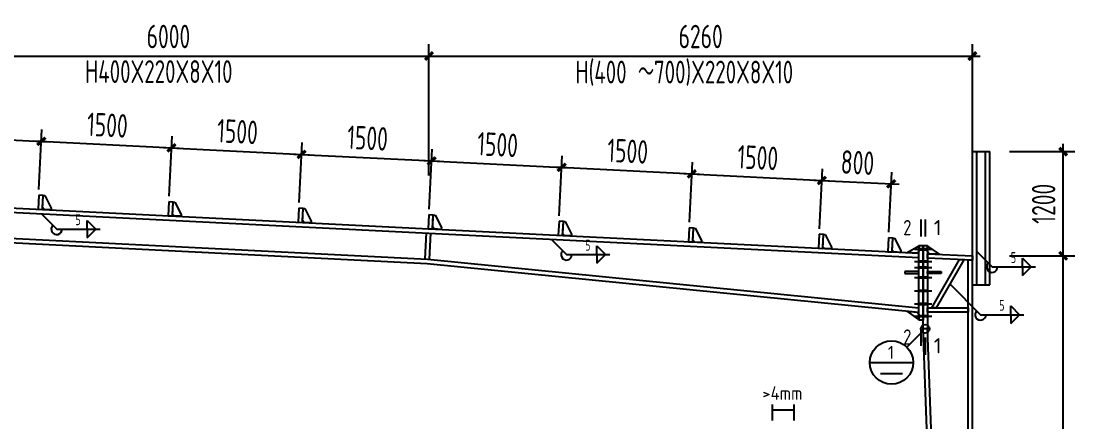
# Model space of a CAD drawing. Extents: x -17471 to 313636, y -71590 to 757901.
# Drawn here: x 228823 to 253097, y 600274 to 609501 of the extents above; entities that cross this region are included whole.
import ezdxf
from ezdxf.enums import TextEntityAlignment as Align

# ---------------------------------------------------------------- set-up
doc = ezdxf.new("R2010")
doc.units = 0
doc.header["$LTSCALE"] = 1000
doc.header["$MEASUREMENT"] = 0
for name, color, linetype in [('10', 7, 'Continuous'), ('114', 2, 'Continuous'), ('14', 2, 'Continuous'), ('DIM', 3, 'Continuous'), ('PUB_TEXT', 7, 'Continuous'), ('墙线__粗线', 7, 'Continuous'), ('尺寸标注', 253, 'Continuous'), ('柱子', 3, 'Continuous'), ('焊缝标注', 253, 'Continuous'), ('索引符号标注', 253, 'Continuous')]:
    doc.layers.add(name, color=color, linetype=linetype)
doc.styles.add('TSSD_Dimension', font='Tssdeng.shx', dxfattribs={"width": 0.7, "bigfont": 'hztxt.shx'})
doc.styles.add('TSSD_REIN', font='Tssdeng.shx', dxfattribs={"width": 0.7, "bigfont": 'hztxt.shx'})
doc.dimstyles.new('TSSD_200_200', dxfattribs={"dimtxt": 600, "dimasz": 200, "dimexe": 200, "dimexo": 500, "dimgap": 200, "dimtad": 1, "dimdec": 0, "dimzin": 0, "dimdsep": 46, "dimtxsty": 'TSSD_Dimension', "dimblk": 'ARCHTICK', "dimcen": 0, "dimdle": 200, "dimclrt": 7, "dimadec": 0, "dimazin": 0, "dimtfac": 1, "dimtdec": 0, "dimtix": 1, "dimtmove": 2, "dimatfit": 3, "dimfxl": 0, "dimtolj": 1, "dimtzin": 0, "dimarcsym": 0})

# ---------------------------------------------------------------- blocks, each defined once
blk = doc.blocks.new('_ArchTick')
at = {"color": 0, "linetype": 'ByBlock', "const_width": 0.4}
blk.add_lwpolyline([(-0.5, -0.5), (0.5, 0.5)], dxfattribs=at)
blk = doc.blocks.new('*D554')
at = {"layer": 'Defpoints', "color": 0, "transparency": 16777216}
for p in [(229291, 606732), (226616, 605301), (229213, 605171)]:
    blk.add_point(p, dxfattribs=at)
at = {"layer": 'DIM', "color": 0, "lineweight": -2, "transparency": 16777216}
for p, q in [((226639, 605750), (226708, 607131)), ((226514, 606871), (229471, 606723)), ((229235, 605621), (229304, 607002))]:
    blk.add_line(p, q, dxfattribs=at)
at = {"layer": 'DIM', "color": 0, "lineweight": -2, "transparency": 16777216, "xscale": 180, "yscale": 180, "zscale": 180}
for p, rotation in [((226694, 606862), 177.1376346655155), ((229291, 606732), 357.1376346655155)]:
    blk.add_blockref('_ArchTick', p, dxfattribs=dict(at, rotation=rotation))
at = {"layer": 'DIM', "color": 7, "transparency": 16777216, "insert": (228015, 607246), "char_height": 540, "attachment_point": 5, "rotation": 357.1376, "style": 'TSSD_REIN'}
blk.add_mtext('\\A1;1300', dxfattribs=at)
blk = doc.blocks.new('*D556')
at = {"layer": 'Defpoints', "color": 0, "transparency": 16777216}
for p in [(232287, 606582), (229213, 605171), (232209, 605021)]:
    blk.add_point(p, dxfattribs=at)
at = {"layer": 'DIM', "color": 0, "lineweight": -2, "transparency": 16777216}
for p, q in [((229235, 605621), (229304, 607002)), ((229111, 606741), (232467, 606573)), ((232232, 605471), (232301, 606852))]:
    blk.add_line(p, q, dxfattribs=at)
at = {"layer": 'DIM', "color": 0, "lineweight": -2, "transparency": 16777216, "xscale": 180, "yscale": 180, "zscale": 180}
for p, rotation in [((229291, 606732), 177.1375944074683), ((232287, 606582), 357.1375944074683)]:
    blk.add_blockref('_ArchTick', p, dxfattribs=dict(at, rotation=rotation))
at = {"layer": 'DIM', "color": 7, "transparency": 16777216, "insert": (230811, 607106), "char_height": 540, "attachment_point": 5, "rotation": 357.1376, "style": 'TSSD_REIN'}
blk.add_mtext('\\A1;1500', dxfattribs=at)
blk = doc.blocks.new('*D557')
at = {"layer": 'Defpoints', "color": 0, "transparency": 16777216}
for p in [(235283, 606432), (232209, 605021), (235205, 604871)]:
    blk.add_point(p, dxfattribs=at)
at = {"layer": 'DIM', "color": 0, "lineweight": -2, "transparency": 16777216}
for p, q in [((232232, 605471), (232301, 606852)), ((235228, 605321), (235297, 606702)), ((232107, 606591), (235463, 606423))]:
    blk.add_line(p, q, dxfattribs=at)
at = {"layer": 'DIM', "color": 0, "lineweight": -2, "transparency": 16777216, "xscale": 180, "yscale": 180, "zscale": 180}
for p, rotation in [((232287, 606582), 177.1375954945036), ((235283, 606432), 357.1375954945036)]:
    blk.add_blockref('_ArchTick', p, dxfattribs=dict(at, rotation=rotation))
at = {"layer": 'DIM', "color": 7, "transparency": 16777216, "insert": (233808, 606957), "char_height": 540, "attachment_point": 5, "rotation": 357.1376, "style": 'TSSD_REIN'}
blk.add_mtext('\\A1;1500', dxfattribs=at)
blk = doc.blocks.new('*D558')
at = {"layer": 'Defpoints', "color": 0, "transparency": 16777216}
for p in [(238280, 606282), (235205, 604871), (238202, 604722)]:
    blk.add_point(p, dxfattribs=at)
at = {"layer": 'DIM', "color": 0, "lineweight": -2, "transparency": 16777216}
for p, q in [((235228, 605321), (235297, 606702)), ((235104, 606441), (238459, 606274)), ((238224, 605171), (238293, 606552))]:
    blk.add_line(p, q, dxfattribs=at)
at = {"layer": 'DIM', "color": 0, "lineweight": -2, "transparency": 16777216, "xscale": 180, "yscale": 180, "zscale": 180}
for p, rotation in [((235283, 606432), 177.1375670417519), ((238280, 606282), 357.1375670417519)]:
    blk.add_blockref('_ArchTick', p, dxfattribs=dict(at, rotation=rotation))
at = {"layer": 'DIM', "color": 7, "transparency": 16777216, "insert": (236804, 606807), "char_height": 540, "attachment_point": 5, "rotation": 357.1376, "style": 'TSSD_REIN'}
blk.add_mtext('\\A1;1500', dxfattribs=at)
blk = doc.blocks.new('*D559')
at = {"layer": 'Defpoints', "color": 0, "transparency": 16777216}
for p in [(241276, 606133), (238202, 604722), (241198, 604572)]:
    blk.add_point(p, dxfattribs=at)
at = {"layer": 'DIM', "color": 0, "lineweight": -2, "transparency": 16777216}
for p, q in [((238224, 605171), (238293, 606552)), ((241220, 605021), (241289, 606402)), ((238100, 606291), (241456, 606124))]:
    blk.add_line(p, q, dxfattribs=at)
at = {"layer": 'DIM', "color": 0, "lineweight": -2, "transparency": 16777216, "xscale": 180, "yscale": 180, "zscale": 180}
for p, rotation in [((238280, 606282), 177.1375848708677), ((241276, 606133), 357.1375848708677)]:
    blk.add_blockref('_ArchTick', p, dxfattribs=dict(at, rotation=rotation))
at = {"layer": 'DIM', "color": 7, "transparency": 16777216, "insert": (239800, 606657), "char_height": 540, "attachment_point": 5, "rotation": 357.1376, "style": 'TSSD_REIN'}
blk.add_mtext('\\A1;1500', dxfattribs=at)
blk = doc.blocks.new('*D560')
at = {"layer": 'Defpoints', "color": 0, "transparency": 16777216}
for p in [(244272, 605983), (241198, 604572), (244194, 604422)]:
    blk.add_point(p, dxfattribs=at)
at = {"layer": 'DIM', "color": 0, "lineweight": -2, "transparency": 16777216}
for p, q in [((241220, 605021), (241289, 606402)), ((241096, 606142), (244452, 605974)), ((244217, 604871), (244286, 606253))]:
    blk.add_line(p, q, dxfattribs=at)
at = {"layer": 'DIM', "color": 0, "lineweight": -2, "transparency": 16777216, "xscale": 180, "yscale": 180, "zscale": 180}
for p, rotation in [((241276, 606133), 177.1376220607596), ((244272, 605983), 357.1376220607596)]:
    blk.add_blockref('_ArchTick', p, dxfattribs=dict(at, rotation=rotation))
at = {"layer": 'DIM', "color": 7, "transparency": 16777216, "insert": (242796, 606507), "char_height": 540, "attachment_point": 5, "rotation": 357.1376, "style": 'TSSD_REIN'}
blk.add_mtext('\\A1;1500', dxfattribs=at)
blk = doc.blocks.new('*D561')
at = {"layer": 'Defpoints', "color": 0, "transparency": 16777216}
for p in [(247268, 605833), (244194, 604422), (247190, 604272)]:
    blk.add_point(p, dxfattribs=at)
at = {"layer": 'DIM', "color": 0, "lineweight": -2, "transparency": 16777216}
for p, q in [((244217, 604871), (244286, 606253)), ((244092, 605992), (247448, 605824)), ((247213, 604722), (247282, 606103))]:
    blk.add_line(p, q, dxfattribs=at)
at = {"layer": 'DIM', "color": 0, "lineweight": -2, "transparency": 16777216, "xscale": 180, "yscale": 180, "zscale": 180}
for p, rotation in [((244272, 605983), 177.1375031684728), ((247268, 605833), 357.1375031684728)]:
    blk.add_blockref('_ArchTick', p, dxfattribs=dict(at, rotation=rotation))
at = {"layer": 'DIM', "color": 7, "transparency": 16777216, "insert": (245793, 606357), "char_height": 540, "attachment_point": 5, "rotation": 357.1375, "style": 'TSSD_REIN'}
blk.add_mtext('\\A1;1500', dxfattribs=at)
blk = doc.blocks.new('*D562')
at = {"layer": 'Defpoints', "color": 0, "transparency": 16777216}
for p in [(248866, 605753), (247190, 604272), (248788, 604192)]:
    blk.add_point(p, dxfattribs=at)
at = {"layer": 'DIM', "color": 0, "lineweight": -2, "transparency": 16777216}
for p, q in [((247213, 604722), (247282, 606103)), ((248811, 604642), (248880, 606023)), ((247089, 605842), (249046, 605744))]:
    blk.add_line(p, q, dxfattribs=at)
at = {"layer": 'DIM', "color": 0, "lineweight": -2, "transparency": 16777216, "xscale": 180, "yscale": 180, "zscale": 180}
for p, rotation in [((247268, 605833), 177.1375878952027), ((248866, 605753), 357.1375878952027)]:
    blk.add_blockref('_ArchTick', p, dxfattribs=dict(at, rotation=rotation))
at = {"layer": 'DIM', "color": 7, "transparency": 16777216, "insert": (248090, 606243), "char_height": 540, "attachment_point": 5, "rotation": 357.1376, "style": 'TSSD_REIN'}
blk.add_mtext('\\A1;800', dxfattribs=at)
blk = doc.blocks.new('*D565')
at = {"layer": 'Defpoints', "color": 0, "transparency": 16777216}
for p in [(251137, 604095), (252827, 604095), (251137, 588095)]:
    blk.add_point(p, dxfattribs=at)
at = {"layer": 'DIM', "color": 0, "lineweight": -2, "transparency": 16777216}
for p, q in [((252827, 587915), (252827, 604275)), ((251587, 604095), (253097, 604095)), ((251587, 588095), (253097, 588095))]:
    blk.add_line(p, q, dxfattribs=at)
at = {"layer": 'DIM', "color": 0, "lineweight": -2, "transparency": 16777216, "xscale": 180, "yscale": 180, "zscale": 180}
for p, rotation in [((252827, 604095), 90), ((252827, 588095), 270)]:
    blk.add_blockref('_ArchTick', p, dxfattribs=dict(at, rotation=rotation))
at = {"layer": 'DIM', "color": 7, "transparency": 16777216, "insert": (252377, 596095), "char_height": 540, "attachment_point": 5, "rotation": 90, "style": 'TSSD_REIN'}
blk.add_mtext('\\A1;8000', dxfattribs=at)
blk = doc.blocks.new('*D566')
at = {"layer": 'Defpoints', "color": 0, "transparency": 16777216}
for p in [(251137, 606495), (252827, 606495), (251137, 604095)]:
    blk.add_point(p, dxfattribs=at)
at = {"layer": 'DIM', "color": 0, "lineweight": -2, "transparency": 16777216}
for p, q in [((252827, 603915), (252827, 606675)), ((251587, 606495), (253097, 606495)), ((251587, 604095), (253097, 604095))]:
    blk.add_line(p, q, dxfattribs=at)
at = {"layer": 'DIM', "color": 0, "lineweight": -2, "transparency": 16777216, "xscale": 180, "yscale": 180, "zscale": 180}
for p, rotation in [((252827, 606495), 90), ((252827, 604095), 270)]:
    blk.add_blockref('_ArchTick', p, dxfattribs=dict(at, rotation=rotation))
at = {"layer": 'DIM', "color": 7, "transparency": 16777216, "insert": (252377, 605295), "char_height": 540, "attachment_point": 5, "rotation": 90, "style": 'TSSD_REIN'}
blk.add_mtext('\\A1;1200', dxfattribs=at)
blk = doc.blocks.new('*D571')
at = {"layer": 'Defpoints', "color": 0, "transparency": 16777216}
for p in [(238217, 608696), (226217, 605496), (238217, 605496)]:
    blk.add_point(p, dxfattribs=at)
at = {"layer": 'DIM', "color": 0, "lineweight": -2, "transparency": 16777216}
for p, q in [((226217, 605946), (226217, 608966)), ((238217, 605946), (238217, 608966)), ((226037, 608696), (238397, 608696))]:
    blk.add_line(p, q, dxfattribs=at)
at = {"layer": 'DIM', "color": 0, "lineweight": -2, "transparency": 16777216, "xscale": 180, "yscale": 180, "zscale": 180, "rotation": 180}
blk.add_blockref('_ArchTick', (226217, 608696), dxfattribs=at)
at = {"layer": 'DIM', "color": 0, "lineweight": -2, "transparency": 16777216, "xscale": 180, "yscale": 180, "zscale": 180}
blk.add_blockref('_ArchTick', (238217, 608696), dxfattribs=at)
at = {"layer": 'DIM', "color": 7, "transparency": 16777216, "insert": (232217, 609146), "char_height": 540, "attachment_point": 5, "style": 'TSSD_REIN'}
blk.add_mtext('\\A1;6000', dxfattribs=at)
blk = doc.blocks.new('*D570')
at = {"layer": 'Defpoints', "color": 0, "transparency": 16777216}
for p in [(250737, 608696), (238217, 605496), (250737, 605496)]:
    blk.add_point(p, dxfattribs=at)
at = {"layer": 'DIM', "color": 0, "lineweight": -2, "transparency": 16777216}
for p, q in [((238217, 605946), (238217, 608966)), ((250737, 605946), (250737, 608966)), ((238037, 608696), (250917, 608696))]:
    blk.add_line(p, q, dxfattribs=at)
at = {"layer": 'DIM', "color": 0, "lineweight": -2, "transparency": 16777216, "xscale": 180, "yscale": 180, "zscale": 180, "rotation": 180}
blk.add_blockref('_ArchTick', (238217, 608696), dxfattribs=at)
at = {"layer": 'DIM', "color": 0, "lineweight": -2, "transparency": 16777216, "xscale": 180, "yscale": 180, "zscale": 180}
blk.add_blockref('_ArchTick', (250737, 608696), dxfattribs=at)
at = {"layer": 'DIM', "color": 7, "transparency": 16777216, "insert": (244477, 609146), "char_height": 540, "attachment_point": 5, "style": 'TSSD_REIN'}
blk.add_mtext('\\A1;6260', dxfattribs=at)

msp = doc.modelspace()

# ---------------------------------------------------------------- linework, layer by layer
at = {"layer": '10', "const_width": 45}
for points in [[(249549.9, 604935.3), (249549.9, 604535.3)], [(249649.9, 604935.3), (249649.9, 604535.3)], [(249549.9, 602017.7), (249549.9, 602417.7)], [(249649.9, 601817.7), (249649.9, 602217.7)]]:
    msp.add_lwpolyline(points, dxfattribs=at)
at = {"layer": '114'}
for p, q in [((249399.9, 604246.7), (249799.9, 604246.7)), ((249399.9, 603966.6), (249799.9, 603966.6)), ((249399.9, 603826.6), (249799.9, 603826.6)), ((249399.9, 603596.6), (249799.9, 603596.6)), ((249399.9, 603292.6), (249799.9, 603292.6)), ((249399.9, 602988.2), (249799.9, 602988.2)), ((249399.9, 602707.7), (249799.9, 602707.7))]:
    msp.add_line(p, q, dxfattribs=at)
at = {"layer": '114', "color": 1, "const_width": 70}
for points in [[(249499.9, 604246.7), (249699.9, 604246.7)], [(249499.9, 603966.6), (249699.9, 603966.6)], [(249499.9, 603826.6), (249699.9, 603826.6)], [(249499.9, 603596.6), (249699.9, 603596.6)], [(249499.9, 603292.6), (249699.9, 603292.6)], [(249499.9, 602988.2), (249699.9, 602988.2)], [(249499.9, 602707.7), (249699.9, 602707.7)]]:
    msp.add_lwpolyline(points, dxfattribs=at)
at = {"layer": '14'}
for p, q in [((238131.7, 604024.3), (238161.6, 604623.5)), ((238231.4, 604016.9), (238261.5, 604618.5)), ((249230.3, 604170.2), (249499.9, 604326.7)), ((249499.9, 604335.3), (249599.9, 604335.3)), ((249499.9, 602617.7), (249499.9, 604335.3)), ((249499.9, 604326.7), (249499.9, 604196.7)), ((249599.9, 604335.3), (249599.9, 602617.7)), ((249599.9, 604335.3), (249699.9, 604335.3)), ((249599.9, 602417.7), (249599.9, 604335.3)), ((249699.9, 604335.3), (249699.9, 602417.7)), ((249699.9, 604316.7), (249969.6, 604133.2)), ((249699.9, 604186.7), (249699.9, 604316.7)), ((249460, 604158.7), (249230.3, 604170.2)), ((249499.9, 604196.7), (249460, 604158.7)), ((249739.9, 604144.7), (249699.9, 604186.7)), ((249699.9, 604046.6), (249699.9, 604146.7)), ((249699.9, 604146.7), (250736.5, 604094.9)), ((250736.5, 603994.8), (249699.9, 604046.6)), ((249969.6, 604133.2), (249739.9, 604144.7)), ((249799.9, 602897.9), (250436.7, 604009.8)), ((250536.6, 604004.8), (249899.9, 602897.9)), ((250436.7, 604009.8), (250536.6, 604004.8)), ((250736.5, 604094.9), (250736.5, 603994.8)), ((249179.9, 603736.6), (249179.9, 603686.6)), ((249499.9, 603736.6), (249179.9, 603736.6)), ((249499.9, 603686.6), (249499.9, 603736.6)), ((249699.9, 603686.6), (249699.9, 603736.6)), ((249699.9, 603736.6), (250019.9, 603736.6)), ((250019.9, 603736.6), (250019.9, 603686.6)), ((249179.9, 603686.6), (249499.9, 603686.6)), ((250019.9, 603686.6), (249699.9, 603686.6)), ((249231.2, 602824.4), (249460.1, 602801.6)), ((249499.9, 602627.7), (249231.2, 602824.4)), ((249460.1, 602801.6), (249499.9, 602757.7)), ((249499.9, 602757.7), (249499.9, 602627.7)), ((249699.9, 602797.9), (249699.9, 602897.9)), ((249699.9, 602897.9), (250636.5, 602897.9)), ((250636.5, 602797.9), (249699.9, 602797.9)), ((249899.9, 602897.9), (249799.9, 602897.9)), ((250636.5, 602897.9), (250636.5, 602797.9)), ((249599.9, 602617.7), (249499.9, 602617.7)), ((249699.9, 602417.7), (249599.9, 602417.7))]:
    msp.add_line(p, q, dxfattribs=at)
at = {"layer": '墙线__粗线', "color": 253}
for p, q in [((246122, 600677.6), (246122, 600302.6)), ((246622, 600677.6), (246622, 600302.6)), ((246122, 600552.6), (246622, 600552.6))]:
    msp.add_line(p, q, dxfattribs=at)
at = {"layer": '墙线__粗线'}
msp.add_circle((249649.9, 602417.7), 100, dxfattribs=at)
at = {"layer": '尺寸标注'}
for p, q in [((229228.8, 605490.7), (229212.8, 605171.1)), ((229328.6, 605485.7), (229228.8, 605490.7)), ((229312.7, 605166.1), (229328.6, 605485.7)), ((229314.6, 605206), (229328.6, 605485.7)), ((229328.6, 605485.7), (229368.6, 605483.7)), ((229368.6, 605483.7), (229514.4, 605196.1)), ((229212.8, 605171.1), (229312.7, 605166.1)), ((229352.6, 605164.1), (229314.6, 605206)), ((229514.4, 605196.1), (229512.4, 605156.1)), ((232225, 605340.9), (232209, 605021.3)), ((232324.9, 605335.9), (232225, 605340.9)), ((232308.9, 605016.3), (232324.9, 605335.9)), ((232310.9, 605056.2), (232324.9, 605335.9)), ((232324.9, 605335.9), (232364.8, 605333.9)), ((232364.8, 605333.9), (232510.7, 605046.2)), ((235221.3, 605191.1), (235205.3, 604871.5)), ((235321.1, 605186.1), (235221.3, 605191.1)), ((235305.2, 604866.5), (235321.1, 605186.1)), ((235307.2, 604906.4), (235321.1, 605186.1)), ((235321.1, 605186.1), (235361.1, 605184.1)), ((235361.1, 605184.1), (235506.9, 604896.4)), ((229512.4, 605156.1), (229352.6, 605164.1)), ((232209, 605021.3), (232308.9, 605016.3)), ((232348.9, 605014.3), (232310.9, 605056.2)), ((232508.7, 605006.3), (232348.9, 605014.3)), ((232510.7, 605046.2), (232508.7, 605006.3)), ((238217.5, 605041.2), (238201.6, 604721.6)), ((238317.4, 605036.3), (238217.5, 605041.2)), ((238301.4, 604716.7), (238317.4, 605036.3)), ((238303.4, 604756.6), (238317.4, 605036.3)), ((238317.4, 605036.3), (238357.4, 605034.3)), ((238357.4, 605034.3), (238503.2, 604746.6)), ((235205.3, 604871.5), (235305.2, 604866.5)), ((235345.1, 604864.5), (235307.2, 604906.4)), ((235504.9, 604856.5), (235345.1, 604864.5)), ((235506.9, 604896.4), (235504.9, 604856.5)), ((238201.6, 604721.6), (238301.4, 604716.7)), ((238341.4, 604714.7), (238303.4, 604756.6)), ((238501.2, 604706.7), (238341.4, 604714.7)), ((238503.2, 604746.6), (238501.2, 604706.7)), ((241213.8, 604891.4), (241197.8, 604571.8)), ((241313.7, 604886.4), (241213.8, 604891.4)), ((241297.7, 604566.8), (241313.7, 604886.4)), ((241299.7, 604606.8), (241313.7, 604886.4)), ((241313.7, 604886.4), (241353.6, 604884.4)), ((241353.6, 604884.4), (241499.4, 604596.8)), ((244210.1, 604741.6), (244194.1, 604422)), ((244309.9, 604736.6), (244210.1, 604741.6)), ((244293.9, 604417), (244309.9, 604736.6)), ((244295.9, 604457), (244309.9, 604736.6)), ((244309.9, 604736.6), (244349.9, 604734.6)), ((244349.9, 604734.6), (244495.7, 604447)), ((241197.8, 604571.8), (241297.7, 604566.8)), ((241337.6, 604564.8), (241299.7, 604606.8)), ((241497.4, 604556.8), (241337.6, 604564.8)), ((241499.4, 604596.8), (241497.4, 604556.8)), ((244333.9, 604415), (244295.9, 604457)), ((244495.7, 604447), (244493.7, 604407)), ((247206.3, 604591.8), (247190.3, 604272.2)), ((247306.2, 604586.8), (247206.3, 604591.8)), ((247290.2, 604267.2), (247306.2, 604586.8)), ((247292.2, 604307.2), (247306.2, 604586.8)), ((247306.2, 604586.8), (247346.1, 604584.8)), ((247346.1, 604584.8), (247491.9, 604297.2)), ((248804.3, 604511.9), (248788.3, 604192.3)), ((248904.2, 604506.9), (248804.3, 604511.9)), ((248888.2, 604187.3), (248904.2, 604506.9)), ((248890.2, 604227.3), (248904.2, 604506.9)), ((248904.2, 604506.9), (248944.1, 604504.9)), ((248944.1, 604504.9), (249090, 604217.3)), ((244194.1, 604422), (244293.9, 604417)), ((244493.7, 604407), (244333.9, 604415)), ((247190.3, 604272.2), (247290.2, 604267.2)), ((247330.2, 604265.2), (247292.2, 604307.2)), ((247490, 604257.2), (247330.2, 604265.2)), ((247491.9, 604297.2), (247490, 604257.2)), ((248928.2, 604185.3), (248890.2, 604227.3)), ((249090, 604217.3), (249088, 604177.3)), ((248788.3, 604192.3), (248888.2, 604187.3)), ((249088, 604177.3), (248928.2, 604185.3))]:
    msp.add_line(p, q, dxfattribs=at)
at = {"layer": '柱子'}
for p, q in [((250736.5, 606494.9), (251136.5, 606494.9)), ((250736.5, 606494.9), (250836.5, 606494.9)), ((250736.5, 603429.8), (250736.5, 606494.9)), ((250836.5, 603429.8), (250836.5, 606494.9)), ((251036.5, 606494.9), (251136.5, 606494.9)), ((251036.5, 603429.8), (251036.5, 606494.9)), ((251136.5, 603429.8), (251136.5, 606494.9)), ((226316.5, 605315.9), (238216.5, 604720.9)), ((226316.5, 605215.8), (238211.5, 604621)), ((238216.5, 604720.9), (249499.9, 604156.7)), ((226316.5, 604615), (238181.6, 604021.8)), ((226316.5, 604514.9), (238176.6, 603921.9)), ((238211.5, 604621), (249499.9, 604056.6)), ((238181.6, 604021.9), (249499.9, 602898.2)), ((250736.5, 603994.8), (250636.5, 603999.8)), ((250636.5, 588194.9), (250636.5, 603999.8)), ((250736.5, 588194.9), (250736.5, 603994.8)), ((238176.6, 603921.9), (249499.9, 602797.7)), ((250736.5, 603429.8), (251136.5, 603429.8)), ((249699.9, 602417.7), (249599.9, 602417.7)), ((250136.5, 588194.9), (249599.9, 602417.7)), ((250236.5, 588194.9), (249699.9, 602417.7))]:
    msp.add_line(p, q, dxfattribs=at)
at = {"layer": '焊缝标注'}
for p, q in [((229290.3, 605067.1), (229642.9, 604712.5)), ((229642.9, 604712.5), (230642.9, 604712.5)), ((230342.9, 604912.5), (230542.9, 604712.5)), ((230342.9, 604712.5), (230342.9, 604912.5)), ((230342.9, 604512.5), (230542.9, 604712.5)), ((230342.9, 604712.5), (230342.9, 604512.5)), ((241033.6, 604479.9), (241386.2, 604125.4)), ((242086.2, 604325.4), (242286.2, 604125.4)), ((242086.2, 604125.4), (242086.2, 604325.4)), ((241386.2, 604125.4), (242386.2, 604125.4)), ((242086.2, 603925.4), (242286.2, 604125.4)), ((242086.2, 604125.4), (242086.2, 603925.4)), ((250836.5, 604196.1), (251189.1, 603841.5)), ((251889.1, 604041.5), (252089.1, 603841.5)), ((251889.1, 603841.5), (251889.1, 604041.5)), ((251189.1, 603841.5), (252189.1, 603841.5)), ((251889.1, 603641.5), (252089.1, 603841.5)), ((251889.1, 603841.5), (251889.1, 603641.5)), ((250218.2, 603451.4), (250923.4, 602742.3)), ((250218.2, 603451.4), (250923.4, 602742.3)), ((250923.4, 602742.3), (251923.4, 602742.3)), ((250923.4, 602742.3), (251923.4, 602742.3)), ((251623.4, 602942.3), (251823.4, 602742.3)), ((251623.4, 602742.3), (251623.4, 602942.3)), ((251623.4, 602942.3), (251823.4, 602742.3)), ((251623.4, 602742.3), (251623.4, 602942.3)), ((251623.4, 602542.3), (251823.4, 602742.3)), ((251623.4, 602742.3), (251623.4, 602542.3)), ((251623.4, 602542.3), (251823.4, 602742.3)), ((251623.4, 602742.3), (251623.4, 602542.3))]:
    msp.add_line(p, q, dxfattribs=at)
for centre, start in [((229642.9, 604712.5), 134.84025), ((241386.2, 604125.4), 134.84025), ((251189.1, 603841.5), 134.84025), ((250923.4, 602742.3), 134.84031), ((250923.4, 602742.3), 134.84031)]:
    msp.add_arc(centre, 125, start, 0, dxfattribs=at)
for points in [[(229290.3, 605067.1), (229350.2, 604985.6), (229371.4, 605006.8)], [(241033.6, 604479.9), (241093.5, 604398.4), (241114.8, 604419.6)], [(250836.5, 604196.1), (250896.4, 604114.6), (250917.7, 604135.7)], [(250218.2, 603451.4), (250278.1, 603369.9), (250299.4, 603391)], [(250218.2, 603451.4), (250278.1, 603369.9), (250299.4, 603391)]]:
    msp.add_solid(points, dxfattribs=at)
at = {"layer": '索引符号标注'}
for p, q in [((249579.2, 602347), (249225.7, 601993.4)), ((248372.1, 601639.9), (249372.1, 601639.9)), ((248622.1, 601389.9), (249122.1, 601389.9))]:
    msp.add_line(p, q, dxfattribs=at)
msp.add_circle((248872.1, 601639.9), 500, dxfattribs=at)

# ---------------------------------------------------------------- texts
at = {"layer": '10', "style": 'TSSD_REIN'}
for s, width, p, p2 in [('2', 1.002865, (249141.9, 604570.8), (249330.9, 604570.8)), ('1', 1.559987, (249841.9, 604570.8), (250030.9, 604570.8)), ('2', 1.002865, (249141.9, 602053.2), (249330.9, 602053.2)), ('1', 1.559987, (249841.9, 601853.2), (250030.9, 601853.2))]:
    msp.add_text(s, height=350, dxfattribs=dict(at, width=width)).set_placement(p, p2, align=Align.FIT)
at = {"layer": 'PUB_TEXT', "style": 'TSSD_REIN', "width": 0.7}
for s, p in [('H400X220X8X10', (230297.5, 608075.8)), ('H(400', (241592.8, 608064.2)), ('700)X220X8X10', (243402, 608064.2)), ('～', (243034.5, 608064.2))]:
    msp.add_text(s, height=525, dxfattribs=at).set_placement(p)
at = {"layer": '墙线__粗线', "color": 253, "style": 'TSSD_REIN', "width": 0.836518}
msp.add_text('>4mm', height=312.5, dxfattribs=at).set_placement((245897, 600780.7), (246822, 600780.7), align=Align.FIT)
at = {"layer": '焊缝标注', "style": 'TSSD_REIN'}
for width, p, p2 in [(0.910005, (230072.9, 604802.5), (230195.4, 604802.5)), (0.910005, (241816.2, 604215.4), (241938.7, 604215.4)), (0.910027, (251619.1, 603931.5), (251741.6, 603931.5)), (0.910027, (251353.4, 602832.3), (251475.9, 602832.3)), (0.910027, (251353.4, 602832.3), (251475.9, 602832.3))]:
    msp.add_text('5', height=250, dxfattribs=dict(at, width=width)).set_placement(p, p2, align=Align.FIT)
at = {"layer": '索引符号标注', "style": 'TSSD_REIN', "width": 1.415557}
msp.add_text('1', height=300, dxfattribs=at).set_placement((248788.1, 601723.9), (248935.1, 601723.9), align=Align.FIT)

# ---------------------------------------------------------------- dimensions: what is measured, and where the dimension line sits
at = {"layer": 'DIM'}
for base, p1, p2, angle, picture, middle in [((238216.5, 608696.2), (226216.5, 605495.9), (238216.5, 605495.9), 180, '*D571', (232216.5, 609146.2)), ((250736.6, 608696.2), (238216.5, 605495.9), (250736.6, 605495.9), 180, '*D570', (244476.6, 609146.2)), ((252827.4, 606494.9), (251136.6, 604094.9), (251136.6, 606494.9), 90, '*D566', (252377.4, 605294.9)), ((252827.4, 604094.9), (251136.6, 588094.9), (251136.6, 604094.9), 90, '*D565', (252377.4, 596094.9))]:
    dim = msp.add_linear_dim(base=base, p1=p1, p2=p2, angle=angle, dimstyle='TSSD_200_200', override={"dimscale": 0.9, "dimexe": 300, "dimlfac": 0.5, "dimtxsty": 'TSSD_REIN'}, dxfattribs=at)
    dim.commit()
    dim.dimension.update_dxf_attribs({"geometry": picture, "text_midpoint": middle})
for p1, p2, picture, middle in [((226616.1, 605300.9), (229212.8, 605171.1), '*D554', (228015, 607246.3)), ((229212.8, 605171.1), (232209.1, 605021.3), '*D556', (230811.5, 607106.5)), ((232209.1, 605021.3), (235205.3, 604871.5), '*D557', (233807.7, 606956.7)), ((235205.3, 604871.5), (238201.6, 604721.6), '*D558', (236804, 606806.8)), ((238201.6, 604721.6), (241197.9, 604571.8), '*D559', (239800.2, 606657)), ((241197.9, 604571.8), (244194.1, 604422), '*D560', (242796.5, 606507.2)), ((244194.1, 604422), (247190.4, 604272.2), '*D561', (245792.8, 606357.4)), ((247190.4, 604272.2), (248788.4, 604192.3), '*D562', (248089.9, 606242.5))]:
    dim = msp.add_aligned_dim(p1=p1, p2=p2, distance=1562.8, dimstyle='TSSD_200_200', override={"dimscale": 0.9, "dimexe": 300, "dimlfac": 0.5, "dimtxsty": 'TSSD_REIN'}, dxfattribs=at)
    dim.commit()
    dim.dimension.update_dxf_attribs({"geometry": picture, "text_midpoint": middle})

doc.saveas('drawing.dxf')
